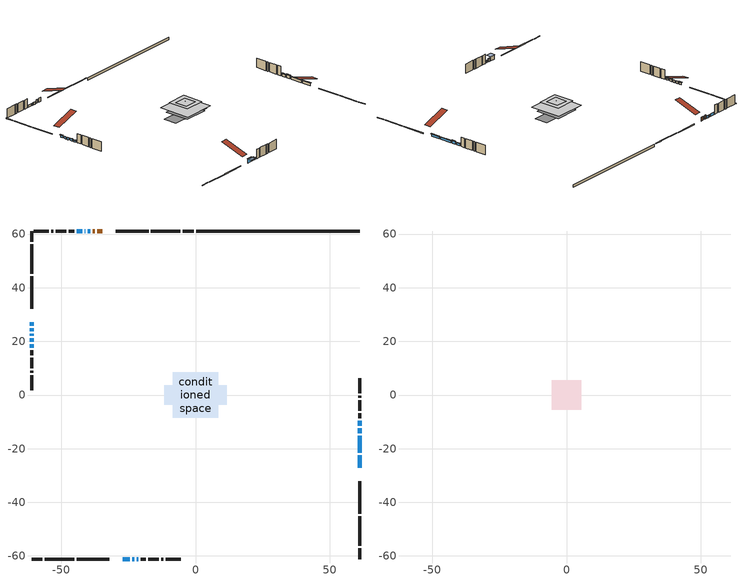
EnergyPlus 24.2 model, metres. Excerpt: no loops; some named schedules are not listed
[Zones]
conditioned space
 floor outside (Floor1 construction): -0.57,-0.57 -0.57,0.57 0.57,0.57 0.57,-0.57 z0.3
 floor outside (Floor2 construction): -0.57,-0.57 -0.57,0.57 0.57,0.57 0.57,-0.57 z0.3
 floor adiabatic (Floor5 construction): -6.48,-6.48 -6.48,6.48 6.48,6.48 6.48,-6.48 z0.3
 floor adiabatic (AdiabaticFloorConstruction): -8.51,-8.51 -8.51,8.51 8.51,8.51 8.51,-8.51 z2.74
 floor foundation (Slab1 construction): -11.62,-3.61 -11.62,3.61 11.62,3.61 11.62,-3.61 z-0.89
 wall outside (RimJoist1 construction): -0.73,61.14 -4.79,61.14 / -61.14,-61.14 -57.07,-61.14 / -61.14,61.14 -61.14,57.07 / 61.14,-61.14 61.14,-57.07 z0.3:0.6
 wall outside (RimJoist2 construction): -5.72,61.14 -16.59,61.14 / -56.14,-61.14 -45.27,-61.14 / -61.14,56.14 -61.14,45.27 / 61.14,-56.14 61.14,-45.27 z0.3:0.6
 wall outside (RimJoist3 construction): -17.52,61.14 -29.65,61.14 / -44.35,-61.14 -32.21,-61.14 / -61.14,44.35 -61.14,32.21 / 61.14,-44.35 61.14,-32.21 z0.3:0.6
 wall outside (AdiabaticWallConstruction 1): -34.83,61.14 -36.66,61.14 / -37.58,61.14 -38.34,61.14 z0.3:2.33
 wall outside (AdiabaticWallConstruction): 61.14,-27.04 61.14,-22.46 / -39.27,61.14 -40.11,61.14 / -61.14,24.89 -61.14,23.82 / -61.14,22.89 -61.14,22.09 / 61.14,-21.53 61.14,-15.13 / -41.04,61.14 -41.27,61.14 / 61.14,-11.45 61.14,-9.62 / -42.2,61.14 -44.33,61.14 z0.3:1.52; -27.04,-61.14 -24.6,-61.14 z0.3:2.33; -61.14,27.04 -61.14,25.81 / -61.14,21.16 -61.14,19.79 z0.3:1.37; -23.67,-61.14 -22.9,-61.14 z0.3:1.83; -21.98,-61.14 -21.37,-61.14 / -61.14,18.86 -61.14,17.64 z0.3:1.22; 61.14,-14.2 61.14,-12.37 z0.3:1.82
 wall outside (Wall1 construction): -45.26,61.14 -47.2,61.14 / -20.44,-61.14 -18.5,-61.14 / -61.14,16.71 -61.14,14.77 / 61.14,-8.69 61.14,-6.75 z0.3:5.18
 wall outside (Wall2 construction): -48.13,61.14 -52.03,61.14 / -17.57,-61.14 -13.67,-61.14 / -61.14,13.84 -61.14,9.94 / 61.14,-5.82 61.14,-1.92 z0.3:5.18
 wall outside (Wall3 construction): -52.96,61.14 -53.71,61.14 / -12.74,-61.14 -11.98,-61.14 / -61.14,9.01 -61.14,8.26 / 61.14,-0.99 61.14,-0.23 z0.3:5.18
 wall outside (Wall4 construction): -54.64,61.14 -60.21,61.14 / -11.05,-61.14 -5.49,-61.14 / -61.14,7.33 -61.14,1.76 / 61.14,0.7 61.14,6.26 z0.3:5.18
 wall foundation (FoundationWall1 construction): 61.14,61.14 0.2,61.14 z-0.89:0.3
 window (WindowConstruction): 61.14,-27.03 61.14,-22.46 z0.3:1.52
 window (WindowConstruction 4): -39.27,61.14 -40.11,61.14 z0.3:1.52
 window (WindowConstruction 5): -27.03,-61.14 -24.6,-61.14 z0.3:2.33
 window (WindowConstruction 6): -61.14,27.03 -61.14,25.82 z0.3:1.37
 window (WindowConstruction 7): -61.14,24.89 -61.14,23.82 z0.3:1.52
 window (WindowConstruction 8): -61.14,22.89 -61.14,22.09 z0.3:1.52
 window (WindowConstruction 9): 61.14,-21.53 61.14,-15.13 z0.3:1.52
 window (WindowConstruction 10): -41.04,61.14 -41.27,61.14 z0.3:1.52
 window (WindowConstruction 11): -23.67,-61.14 -22.91,-61.14 z0.3:1.82
 window (WindowConstruction 12): -21.98,-61.14 -21.37,-61.14 z0.3:1.21
 window (WindowConstruction 13): -61.14,21.16 -61.14,19.79 z0.3:1.37
 window (WindowConstruction 14): -61.14,18.86 -61.14,17.64 z0.3:1.21
 window (WindowConstruction 1): 61.14,-14.2 61.14,-12.38 z0.3:1.82
 window (WindowConstruction 2): 61.14,-11.45 61.14,-9.62 z0.3:1.52
 window (WindowConstruction 3): -42.2,61.14 -44.33,61.14 z0.3:1.52
 door (Door): -34.83,61.14 -36.66,61.14 z0.3:2.33
 door (Door 1): -37.59,61.14 -38.34,61.14 z0.3:2.33
 ceiling adiabatic (AdiabaticFloorConstruction): 8.51,-8.51 8.51,8.51 -8.51,8.51 -8.51,-8.51 z2.74
 roof outside (Roof1 construction): -0.71,0.71 -0.71,-0.71 0.71,-0.71 0.71,0.71 z5.18
attic - vented
 floor to conditioned space (Floor3 construction Reversed): -3.3,-3.3 -3.3,3.3 3.3,3.3 3.3,-3.3 z5.18
 floor to conditioned space (Floor4 construction Reversed): -5.56,-5.56 -5.56,5.56 5.56,5.56 5.56,-5.56 z5.18
 roof outside (Roof2 construction): -33.9,61.14,5.18 -33.9,48.55,9.37 -30.58,48.55,9.37 -30.58,61.14,5.18; -27.96,-61.14,5.18 -27.96,-48.55,9.37 -31.28,-48.55,9.37 -31.28,-61.14,5.18; -61.14,27.96,5.18 -48.55,27.96,9.37 -48.55,31.28,9.37 -61.14,31.28,5.18; 61.14,-27.96,5.18 48.55,-27.96,9.37 48.55,-31.28,9.37 61.14,-31.28,5.18
shading: 61.14,-22.21 61.14,-27.28 61.6,-27.28 61.6,-22.21 z1.77; -24.35,-61.14 -27.28,-61.14 -27.28,-63.58 -24.35,-63.58 z2.58; -61.14,25.49 -61.14,27.36 -61.6,27.36 -61.6,25.49 z1.7; 61.14,-14.95 61.14,-21.71 61.6,-21.71 61.6,-14.95 z1.7; -22.73,-61.14 -23.85,-61.14 -23.85,-61.6 -22.73,-61.6 z2; -21.19,-61.14 -22.16,-61.14 -22.16,-61.6 -21.19,-61.6 z1.39; -61.14,19.61 -61.14,21.34 -61.6,21.34 -61.6,19.61 z1.55; -61.14,17.46 -61.14,19.04 -61.6,19.04 -61.6,17.46 z1.39; 61.14,-12.13 61.14,-14.45 61.6,-14.45 61.6,-12.13 z2.07; 61.14,-9.37 61.14,-11.7 61.6,-11.7 61.6,-9.37 z1.77
[Building]
Building 1: Terrain=Suburbs
[Site:Location]
Vancouver Intl AP_BC: Latitude {deg}=49.19; Longitude {deg}=-123.18; Time Zone {hr}=-8; Elevation {m}=4; Keep Site Location Information=Yes
[Site:GroundTemperature:Shallow]
8.06451, 6.96315, 6.87495, 7.3976, 9.49575, 11.5841, 13.3946, 14.5416, 14.639, 13.7062, 11.9418, 9.91751
[Site:WaterMainsTemperature]
Calculation Method=Schedule; Temperature Schedule=mains temperature schedule
[Material] Roughness=Rough; Thermal Absorptance=0.9
Name | Thickness {m} | Conductivity {W/m-K} | Density {kg/m3} | Specific Heat {J/kg-K} | Solar Absorptance | Visible Absorptance
asphalt or fiberglass shingles | 0.00635 | 0.162714 | 1121.4 | 1465.45 | 0.4 | 0.4
ceiling loosefill ins | 0.169333 | 0.0480833 | 16.02 | 1046.75 | 0.7 | 0.7
ceiling stud and cavity | 0.1397 | 0.125533 | 65.682 | 1177.47 | 0.7 | 0.7
ceiling stud and cavity 1 | 0.1397 | 0.125335 | 65.682 | 1177.47 | 0.7 | 0.7
concrete 4.0 in. | 0.1016 | 1.803125 | 2242.8 | 837.4 | 0.7 | 0.7
concrete 8.0 in. | 0.2032 | 1.803125 | 2242.8 | 837.4 | 0.7 | 0.7
door material | 0.04445 | 0.0451087 | 512.64 | 1214.23 | 0.7 | 0.7
exterior vertical ins | 0.00139922 | 0.029427 | 32.04 | 1214.23 | 0.7 | 0.7
floor covering | 0.0127 | 0.0433444 | 54.468 | 1339.84 | 0.6 | 0.6
floor covering 1 | 0.0127 | 9.015625 | 54.468 | 1339.84 | 0.6 | 0.6
floor rigid ins | 0.051816 | 0.029427 | 32.04 | 1214.23 | 0.7 | 0.7
floor rigid ins 1; wall rigid ins | 0.512978 | 0.029427 | 32.04 | 1214.23 | 0.7 | 0.7
floor stud and cavity | 0.1397 | 0.0779196 | 92.3553 | 1139.71 | 0.7 | 0.7
floor stud and cavity 1 | 0.1397 | 0.112504 | 92.3553 | 1139.71 | 0.7 | 0.7
floor stud and cavity 2 | 0.0889 | 0.211954 | 50.32683 | 1063.81 | 0.7 | 0.7
floor stud and cavity 3 | 0.1397 | 1.75129 | 37.0049 | 1207.88 | 0.7 | 0.7
furniture material conditioned space 1 | 0.1524 | 0.115458 | 640.8 | 1214.23 | 0.6 | 0.6
gypsum board | 0.00254 | 0.160291 | 801 | 837.4 | 0.6 | 0.6
gypsum board 1 | 0.0127 | 0.160291 | 801 | 837.4 | 0.6 | 0.6
gypsum board 2 | 0.0127 | 0.160291 | 801 | 837.4 | 0.7 | 0.7
osb sheathing 0.5 in. | 0.0127 | 0.115458 | 512.64 | 1214.23 | 0.7 | 0.7
osb sheathing 0.75 in. | 0.01905 | 0.115458 | 512.64 | 1214.23 | 0.7 | 0.7
osb sheathing 2.0 in. | 0.0508 | 0.115458 | 512.64 | 1214.23 | 0.7 | 0.7
rim joist stud and cavity | 0.0508 | 0.859146 | 125.044 | 1163.47 | 0.6 | 0.6
rim joist stud and cavity 1 | 0.0508 | 0.271007 | 50.32683 | 1063.81 | 0.6 | 0.6
rim joist stud and cavity 2 | 0.0508 | 0.0310022 | 125.044 | 1163.47 | 0.6 | 0.6
roof stud and cavity | 0.0889 | 0.79336 | 50.32683 | 1063.81 | 0.7 | 0.7
wall stud and cavity | 0.1397 | 0.0877637 | 139.0536 | 1170.24 | 0.7 | 0.7
wall stud and cavity 1 | 0.1397 | 0.106495 | 139.0536 | 1170.24 | 0.7 | 0.7
wall stud and cavity 2 | 0.1397 | 0.108534 | 139.0536 | 1170.24 | 0.7 | 0.7
wall stud and cavity 3 | 0.1397 | 0.108683 | 139.0536 | 1170.24 | 0.7 | 0.7
wall stud and cavity 4 | 0.0889 | 0.380278 | 52.3479 | 1209.89 | 0.7 | 0.7
wall stud and cavity 5 | 0.0889 | 0.391764 | 83.0341 | 1211.67 | 0.7 | 0.7
wood siding | 0.0254 | 0.102417 | 544.68 | 1172.36 | 0.4 | 0.4
wood siding 1; wood siding 2; wood siding 3 | 0.0254 | 0.102417 | 544.68 | 1172.36 | 0.7 | 0.7
[WindowMaterial:SimpleGlazingSystem]
Name | U-Factor {W/m2-K} | Solar Heat Gain Coefficient
WindowMaterial | 3.30346 | 0.65
WindowMaterial 1 | 3.30232 | 0.66
WindowMaterial 10 | 3.30119 | 0.66
WindowMaterial 2 | 3.298918 | 0.68
WindowMaterial 3 | 3.298918 | 0.69
WindowMaterial 4 | 3.308 | 0.63
WindowMaterial 5 | 3.29381 | 0.71
WindowMaterial 6 | 3.30687 | 0.61
WindowMaterial 7 | 3.30346 | 0.64
WindowMaterial 8 | 3.31198 | 0.52
WindowMaterial 9 | 3.304596 | 0.65
[Construction]
AdiabaticFloorConstruction: floor stud and cavity 3, floor rigid ins 1, osb sheathing 0.75 in., floor covering
AdiabaticWallConstruction: wood siding 2, wall rigid ins, wall stud and cavity 4, gypsum board 1
AdiabaticWallConstruction 1: wood siding 3, wall rigid ins, wall stud and cavity 4, gypsum board 1
Door; Door 1: door material
Floor1 construction: floor stud and cavity, osb sheathing 0.75 in., floor covering
Floor2 construction: floor stud and cavity 1, floor rigid ins, osb sheathing 0.75 in., floor covering
Floor3 construction Reversed: gypsum board 1, ceiling stud and cavity, ceiling loosefill ins
Floor4 construction Reversed: gypsum board 1, ceiling stud and cavity 1, ceiling loosefill ins
Floor5 construction: floor stud and cavity 2, floor covering 1
FoundationWall1 construction: concrete 8.0 in., gypsum board 2
furniture construction conditioned space 1: furniture material conditioned space 1
PartitionWallConstruction: gypsum board 1, wall stud and cavity 5, gypsum board 1
RimJoist1 construction: wood siding 1, osb sheathing 2.0 in., rim joist stud and cavity
RimJoist2 construction: wood siding 1, rim joist stud and cavity 1
RimJoist3 construction: wood siding 1, osb sheathing 2.0 in., rim joist stud and cavity 2
Roof1 construction: asphalt or fiberglass shingles, roof stud and cavity, gypsum board
Roof2 construction: asphalt or fiberglass shingles
Slab1 construction: concrete 4.0 in.
Wall1 construction: wood siding, osb sheathing 0.5 in., wall stud and cavity, gypsum board 1
Wall2 construction: wood siding, osb sheathing 0.5 in., wall stud and cavity 1, gypsum board 1
Wall3 construction: wood siding, osb sheathing 0.5 in., wall stud and cavity 2, gypsum board 1
Wall4 construction: wood siding, osb sheathing 0.5 in., wall stud and cavity 3, gypsum board 1
WindowConstruction; WindowConstruction 9: WindowMaterial
WindowConstruction 1; WindowConstruction 7: WindowMaterial 1
WindowConstruction 10: WindowMaterial 8
WindowConstruction 11: WindowMaterial 9
WindowConstruction 12; WindowConstruction 14; WindowConstruction 6: WindowMaterial 6
WindowConstruction 13: WindowMaterial 10
WindowConstruction 2: WindowMaterial 2
WindowConstruction 3: WindowMaterial 3
WindowConstruction 4: WindowMaterial 4
WindowConstruction 5: WindowMaterial 5
WindowConstruction 8: WindowMaterial 7
[Zone] Multiplier=1; Part of Total Floor Area=Yes
Name | Volume {m3}
attic - vented | 113.876
conditioned space | 994.8
[Space]
Name | Zone | Volume {m3}
attic - vented 1 | attic - vented | 113.876
conditioned space 1 | conditioned space | 994.8
[ZoneInfiltration:EffectiveLeakageArea]
infil attic - vented 1: Zone or Space=attic - vented 1; Schedule=Always On Discrete; Effective Air Leakage Area {cm2}=6915.72; Stack Coefficient=0.00029187; Wind Coefficient=1.15429e-05
[ZoneMixing]
whole house fan mix: Zone or Space=attic - vented; Schedule=Always On Continuous; Design Flow Rate Calculation Method=Flow/Zone; Design Flow Rate {m3/s}=0; Source Zone or Space=conditioned space
[SurfaceProperty:ExposedFoundationPerimeter]
Slab1: Exposed Perimeter Calculation Method=TotalExposedPerimeter; Total Exposed Perimeter {m}=60.936
[InternalMass] Zone or ZoneList=conditioned space; Space or SpaceList=conditioned space 1
Name | Construction | Surface Area {m2}
furniture mass conditioned space 1 | furniture construction conditioned space 1 | 251.216
partition wall mass | PartitionWallConstruction | 460.069
[Lights]
interior lighting: Zone or ZoneList or Space or SpaceList=conditioned space 1; Schedule=interior lighting schedule; Design Level Calculation Method=LightingLevel; Lighting Level {W}=343.2; Return Air Fraction=0; Fraction Radiant=0.6; Fraction Visible=0.2; Fraction Replaceable=1
[People]
occupants: Zone or ZoneList or Space or SpaceList=conditioned space 1; Number of People Schedule=occupants schedule; Number of People Calculation Method=People; Number of People=3; Fraction Radiant=0.314171; Sensible Heat Fraction=0.56303; Activity Level Schedule=occupants activity schedule; Carbon Dioxide Generation Rate {m3/s-W}=0; Enable ASHRAE 55 Comfort Warnings=No; Mean Radiant Temperature Calculation Type=EnclosureAveraged
[ElectricEquipment] Zone or ZoneList or Space or SpaceList=conditioned space 1; Design Level Calculation Method=EquipmentLevel
Name | Schedule | Design Level {W} | Fraction Latent | Fraction Radiant | Fraction Lost
clothes dryer | clothes dryer schedule | 140.772 | 0.015 | 0.081 | 0.85
clothes washer | clothes washer schedule | 32.1985 | 0.03 | 0.162 | 0.7
cooking range | cooking range schedule | 215.147 | 0.08 | 0.432 | 0.2
dishwasher | dishwasher schedule | 66.8632 | 0.3 | 0.18 | 0.4
fridge | fridge schedule | 72.9452 | 0 | 0.6 | 0
mech vent house fan | mech vent house fan schedule | 0 | 0 | 0 | 1
mech vent house fan cfis | mech vent house fan cfis schedule | 0 | 0 | 0 | 0
misc plug loads | misc plug loads schedule | 494.7 | 0.045 | 0.513 | 0.1
whole house fan | Always On Discrete | 0 | 0 | 0 | 1
[OtherEquipment] Zone or ZoneList or Space or SpaceList=conditioned space 1; Design Level Calculation Method=EquipmentLevel
Name | Fuel Type | Schedule | Design Level {W} | Fraction Latent | Fraction Radiant | Fraction Lost
clothes dryer 1 | Electricity | clothes dryer schedule | 0 | 0.015 | 0.081 | 0.85
cooking range 1 | Electricity | cooking range schedule | 0 | 0.08 | 0.432 | 0.2
general water use latent | None | general water use schedule | 62.594 | 1 | 0 | 0
general water use sensible | None | general water use schedule | -61.6891 | 0 | 0.6 | 0
mech vent house fan latent load | None | Always On Discrete | 0 | 1 | 0 | 0
mech vent house fan sensible load | None | Always On Discrete | 0 | 0 | 0 | 0
water heater energy adjustment1 | NaturalGas | Always On Discrete | 0.01 | 0 | 0 | 1
[ZoneInfiltration:DesignFlowRate] Zone or ZoneList or Space or SpaceList=conditioned space 1; Schedule=Always On Discrete; Design Flow Rate Calculation Method=Flow/Zone; Design Flow Rate {m3/s}=0
infil flow; natural vent flow; whole house fan flow
[Foundation:Kiva]
Foundation Kiva 1: Initial Indoor Air Temperature {C}=18; Wall Height Above Grade {m}=0.300015; Wall Depth Below Slab {m}=0.2032; Custom Block Material Name 1=exterior vertical ins; Custom Block Depth 1 {m}=1.19; Custom Block X Position 1 {m}=0.2159; Custom Block Z Position 1 {m}=0
[Foundation:Kiva:Settings]
Soil Conductivity {W/m-K}=0.849921; Soil Density {kg/m3}=1842.3; Soil Specific Heat {J/kg-K}=418.7; Ground Solar Absorptivity=0.9; Ground Thermal Absorptivity=0.9; Ground Surface Roughness {m}=0.03; Far-Field Width {m}=40; Deep-Ground Boundary Condition=ZeroFlux; Deep-Ground Depth {m}=40; Minimum Cell Dimension {m}=0.2; Maximum Cell Growth Coefficient=3; Simulation Timestep=Timestep
[Exterior:Lights]
exterior lighting: Schedule=exterior lighting schedule; Design Level {W}=75.6
[Schedule:Constant]
Name | Hourly Value
Always On Continuous; mech vent house fan schedule; mech vent house fan cfis schedule; Always On Discrete | 1
occupants activity schedule | 117.228
fridge schedule | 0
[Schedule:Week:Daily]
interior lighting schedule Week Rule - Jan1-Jan27: interior lighting schedule day, interior lighting schedule day, interior lighting schedule day, interior lighting schedule day, interior lighting schedule day, interior lighting schedule day, interior lighting schedule day, interior lighting schedule default day, interior lighting schedule default day, interior lighting schedule default day, interior lighting schedule default day, interior lighting schedule default day
interior lighting schedule Week Rule - Jan28-Feb3: interior lighting schedule day, interior lighting schedule day, interior lighting schedule day, interior lighting schedule day, interior lighting schedule day 1, interior lighting schedule day 1, interior lighting schedule day 1, interior lighting schedule default day, interior lighting schedule default day, interior lighting schedule default day, interior lighting schedule default day, interior lighting schedule default day
interior lighting schedule Week Rule - Feb4-Feb24: interior lighting schedule day 1, interior lighting schedule day 1, interior lighting schedule day 1, interior lighting schedule day 1, interior lighting schedule day 1, interior lighting schedule day 1, interior lighting schedule day 1, interior lighting schedule default day, interior lighting schedule default day, interior lighting schedule default day, interior lighting schedule default day, interior lighting schedule default day
interior lighting schedule Week Rule - Feb25-Mar3: interior lighting schedule day 1, interior lighting schedule day 1, interior lighting schedule day 1, interior lighting schedule day 1, interior lighting schedule day 2, interior lighting schedule day 2, interior lighting schedule day 2, interior lighting schedule default day, interior lighting schedule default day, interior lighting schedule default day, interior lighting schedule default day, interior lighting schedule default day
interior lighting schedule Week Rule - Mar4-Mar31: interior lighting schedule day 2, interior lighting schedule day 2, interior lighting schedule day 2, interior lighting schedule day 2, interior lighting schedule day 2, interior lighting schedule day 2, interior lighting schedule day 2, interior lighting schedule default day, interior lighting schedule default day, interior lighting schedule default day, interior lighting schedule default day, interior lighting schedule default day
interior lighting schedule Week Rule - Apr1-Apr28: interior lighting schedule day 3, interior lighting schedule day 3, interior lighting schedule day 3, interior lighting schedule day 3, interior lighting schedule day 3, interior lighting schedule day 3, interior lighting schedule day 3, interior lighting schedule default day, interior lighting schedule default day, interior lighting schedule default day, interior lighting schedule default day, interior lighting schedule default day
interior lighting schedule Week Rule - Apr29-May5: interior lighting schedule day 3, interior lighting schedule day 3, interior lighting schedule day 4, interior lighting schedule day 4, interior lighting schedule day 4, interior lighting schedule day 4, interior lighting schedule day 4, interior lighting schedule default day, interior lighting schedule default day, interior lighting schedule default day, interior lighting schedule default day, interior lighting schedule default day
interior lighting schedule Week Rule - May6-May26: interior lighting schedule day 4, interior lighting schedule day 4, interior lighting schedule day 4, interior lighting schedule day 4, interior lighting schedule day 4, interior lighting schedule day 4, interior lighting schedule day 4, interior lighting schedule default day, interior lighting schedule default day, interior lighting schedule default day, interior lighting schedule default day, interior lighting schedule default day
interior lighting schedule Week Rule - May27-Jun2: interior lighting schedule day 4, interior lighting schedule day 4, interior lighting schedule day 4, interior lighting schedule day 4, interior lighting schedule day 4, interior lighting schedule day 5, interior lighting schedule day 5, interior lighting schedule default day, interior lighting schedule default day, interior lighting schedule default day, interior lighting schedule default day, interior lighting schedule default day
interior lighting schedule Week Rule - Jun3-Jun30: interior lighting schedule day 5, interior lighting schedule day 5, interior lighting schedule day 5, interior lighting schedule day 5, interior lighting schedule day 5, interior lighting schedule day 5, interior lighting schedule day 5, interior lighting schedule default day, interior lighting schedule default day, interior lighting schedule default day, interior lighting schedule default day, interior lighting schedule default day
interior lighting schedule Week Rule - Jul1-Jul28: interior lighting schedule day 6, interior lighting schedule day 6, interior lighting schedule day 6, interior lighting schedule day 6, interior lighting schedule day 6, interior lighting schedule day 6, interior lighting schedule day 6, interior lighting schedule default day, interior lighting schedule default day, interior lighting schedule default day, interior lighting schedule default day, interior lighting schedule default day
interior lighting schedule Week Rule - Jul29-Aug4: interior lighting schedule day 6, interior lighting schedule day 6, interior lighting schedule day 6, interior lighting schedule day 7, interior lighting schedule day 7, interior lighting schedule day 7, interior lighting schedule day 7, interior lighting schedule default day, interior lighting schedule default day, interior lighting schedule default day, interior lighting schedule default day, interior lighting schedule default day
interior lighting schedule Week Rule - Aug5-Aug25: interior lighting schedule day 7, interior lighting schedule day 7, interior lighting schedule day 7, interior lighting schedule day 7, interior lighting schedule day 7, interior lighting schedule day 7, interior lighting schedule day 7, interior lighting schedule default day, interior lighting schedule default day, interior lighting schedule default day, interior lighting schedule default day, interior lighting schedule default day
interior lighting schedule Week Rule - Aug26-Sep1: interior lighting schedule day 7, interior lighting schedule day 7, interior lighting schedule day 7, interior lighting schedule day 7, interior lighting schedule day 7, interior lighting schedule day 7, interior lighting schedule day 8, interior lighting schedule default day, interior lighting schedule default day, interior lighting schedule default day, interior lighting schedule default day, interior lighting schedule default day
interior lighting schedule Week Rule - Sep2-Sep29: interior lighting schedule day 8, interior lighting schedule day 8, interior lighting schedule day 8, interior lighting schedule day 8, interior lighting schedule day 8, interior lighting schedule day 8, interior lighting schedule day 8, interior lighting schedule default day, interior lighting schedule default day, interior lighting schedule default day, interior lighting schedule default day, interior lighting schedule default day
interior lighting schedule Week Rule - Sep30-Oct6: interior lighting schedule day 8, interior lighting schedule day 9, interior lighting schedule day 9, interior lighting schedule day 9, interior lighting schedule day 9, interior lighting schedule day 9, interior lighting schedule day 9, interior lighting schedule default day, interior lighting schedule default day, interior lighting schedule default day, interior lighting schedule default day, interior lighting schedule default day
interior lighting schedule Week Rule - Oct7-Oct27: interior lighting schedule day 9, interior lighting schedule day 9, interior lighting schedule day 9, interior lighting schedule day 9, interior lighting schedule day 9, interior lighting schedule day 9, interior lighting schedule day 9, interior lighting schedule default day, interior lighting schedule default day, interior lighting schedule default day, interior lighting schedule default day, interior lighting schedule default day
interior lighting schedule Week Rule - Oct28-Nov3: interior lighting schedule day 9, interior lighting schedule day 9, interior lighting schedule day 9, interior lighting schedule day 9, interior lighting schedule day 10, interior lighting schedule day 10, interior lighting schedule day 10, interior lighting schedule default day, interior lighting schedule default day, interior lighting schedule default day, interior lighting schedule default day, interior lighting schedule default day
interior lighting schedule Week Rule - Nov4-Nov24: interior lighting schedule day 10, interior lighting schedule day 10, interior lighting schedule day 10, interior lighting schedule day 10, interior lighting schedule day 10, interior lighting schedule day 10, interior lighting schedule day 10, interior lighting schedule default day, interior lighting schedule default day, interior lighting schedule default day, interior lighting schedule default day, interior lighting schedule default day
interior lighting schedule Week Rule - Nov25-Dec1: interior lighting schedule day 10, interior lighting schedule day 10, interior lighting schedule day 10, interior lighting schedule day 10, interior lighting schedule day 10, interior lighting schedule day 10, interior lighting schedule day 11, interior lighting schedule default day, interior lighting schedule default day, interior lighting schedule default day, interior lighting schedule default day, interior lighting schedule default day
interior lighting schedule Week Rule - Dec2-Dec31: interior lighting schedule day 11, interior lighting schedule day 11, interior lighting schedule day 11, interior lighting schedule day 11, interior lighting schedule day 11, interior lighting schedule day 11, interior lighting schedule day 11, interior lighting schedule default day, interior lighting schedule default day, interior lighting schedule default day, interior lighting schedule default day, interior lighting schedule default day
occupants schedule Week Rule - Jan1-Dec31: occupants schedule day, occupants schedule day, occupants schedule day, occupants schedule day, occupants schedule day, occupants schedule day, occupants schedule day, occupants schedule default day, occupants schedule default day, occupants schedule default day, occupants schedule default day, occupants schedule default day
clothes dryer schedule Week Rule - Jan1-Dec31: clothes dryer schedule day, clothes dryer schedule day, clothes dryer schedule day, clothes dryer schedule day, clothes dryer schedule day, clothes dryer schedule day, clothes dryer schedule day, clothes dryer schedule default day, clothes dryer schedule default day, clothes dryer schedule default day, clothes dryer schedule default day, clothes dryer schedule default day
clothes washer schedule Week Rule - Jan1-Dec31: clothes washer schedule day, clothes washer schedule day, clothes washer schedule day, clothes washer schedule day, clothes washer schedule day, clothes washer schedule day, clothes washer schedule day, clothes washer schedule default day, clothes washer schedule default day, clothes washer schedule default day, clothes washer schedule default day, clothes washer schedule default day
cooking range schedule Week Rule - Jan1-Dec31: cooking range schedule day, cooking range schedule day, cooking range schedule day, cooking range schedule day, cooking range schedule day, cooking range schedule day, cooking range schedule day, cooking range schedule default day, cooking range schedule default day, cooking range schedule default day, cooking range schedule default day, cooking range schedule default day
dishwasher schedule Week Rule - Jan1-Dec31: dishwasher schedule day, dishwasher schedule day, dishwasher schedule day, dishwasher schedule day, dishwasher schedule day, dishwasher schedule day, dishwasher schedule day, dishwasher schedule default day, dishwasher schedule default day, dishwasher schedule default day, dishwasher schedule default day, dishwasher schedule default day
misc plug loads schedule Week Rule - Jan1-Dec31: misc plug loads schedule day, misc plug loads schedule day, misc plug loads schedule day, misc plug loads schedule day, misc plug loads schedule day, misc plug loads schedule day, misc plug loads schedule day, misc plug loads schedule default day, misc plug loads schedule default day, misc plug loads schedule default day, misc plug loads schedule default day, misc plug loads schedule default day
general water use schedule Week Rule - Jan1-Dec31: general water use schedule day, general water use schedule day, general water use schedule day, general water use schedule day, general water use schedule day, general water use schedule day, general water use schedule day, general water use schedule default day, general water use schedule default day, general water use schedule default day, general water use schedule default day, general water use schedule default day
exterior lighting schedule Week Rule - Jan1-Jan27: exterior lighting schedule day, exterior lighting schedule day, exterior lighting schedule day, exterior lighting schedule day, exterior lighting schedule day, exterior lighting schedule day, exterior lighting schedule day, exterior lighting schedule default day, exterior lighting schedule default day, exterior lighting schedule default day, exterior lighting schedule default day, exterior lighting schedule default day
exterior lighting schedule Week Rule - Jan28-Feb3: exterior lighting schedule day, exterior lighting schedule day, exterior lighting schedule day, exterior lighting schedule day, exterior lighting schedule day 1, exterior lighting schedule day 1, exterior lighting schedule day 1, exterior lighting schedule default day, exterior lighting schedule default day, exterior lighting schedule default day, exterior lighting schedule default day, exterior lighting schedule default day
exterior lighting schedule Week Rule - Feb4-Feb24: exterior lighting schedule day 1, exterior lighting schedule day 1, exterior lighting schedule day 1, exterior lighting schedule day 1, exterior lighting schedule day 1, exterior lighting schedule day 1, exterior lighting schedule day 1, exterior lighting schedule default day, exterior lighting schedule default day, exterior lighting schedule default day, exterior lighting schedule default day, exterior lighting schedule default day
exterior lighting schedule Week Rule - Feb25-Mar3: exterior lighting schedule day 1, exterior lighting schedule day 1, exterior lighting schedule day 1, exterior lighting schedule day 1, exterior lighting schedule day 2, exterior lighting schedule day 2, exterior lighting schedule day 2, exterior lighting schedule default day, exterior lighting schedule default day, exterior lighting schedule default day, exterior lighting schedule default day, exterior lighting schedule default day
exterior lighting schedule Week Rule - Mar4-Mar31: exterior lighting schedule day 2, exterior lighting schedule day 2, exterior lighting schedule day 2, exterior lighting schedule day 2, exterior lighting schedule day 2, exterior lighting schedule day 2, exterior lighting schedule day 2, exterior lighting schedule default day, exterior lighting schedule default day, exterior lighting schedule default day, exterior lighting schedule default day, exterior lighting schedule default day
exterior lighting schedule Week Rule - Apr1-Apr28: exterior lighting schedule day 3, exterior lighting schedule day 3, exterior lighting schedule day 3, exterior lighting schedule day 3, exterior lighting schedule day 3, exterior lighting schedule day 3, exterior lighting schedule day 3, exterior lighting schedule default day, exterior lighting schedule default day, exterior lighting schedule default day, exterior lighting schedule default day, exterior lighting schedule default day
exterior lighting schedule Week Rule - Apr29-May5: exterior lighting schedule day 3, exterior lighting schedule day 3, exterior lighting schedule day 4, exterior lighting schedule day 4, exterior lighting schedule day 4, exterior lighting schedule day 4, exterior lighting schedule day 4, exterior lighting schedule default day, exterior lighting schedule default day, exterior lighting schedule default day, exterior lighting schedule default day, exterior lighting schedule default day
exterior lighting schedule Week Rule - May6-May26: exterior lighting schedule day 4, exterior lighting schedule day 4, exterior lighting schedule day 4, exterior lighting schedule day 4, exterior lighting schedule day 4, exterior lighting schedule day 4, exterior lighting schedule day 4, exterior lighting schedule default day, exterior lighting schedule default day, exterior lighting schedule default day, exterior lighting schedule default day, exterior lighting schedule default day
exterior lighting schedule Week Rule - May27-Jun2: exterior lighting schedule day 4, exterior lighting schedule day 4, exterior lighting schedule day 4, exterior lighting schedule day 4, exterior lighting schedule day 4, exterior lighting schedule day 5, exterior lighting schedule day 5, exterior lighting schedule default day, exterior lighting schedule default day, exterior lighting schedule default day, exterior lighting schedule default day, exterior lighting schedule default day
exterior lighting schedule Week Rule - Jun3-Jun30: exterior lighting schedule day 5, exterior lighting schedule day 5, exterior lighting schedule day 5, exterior lighting schedule day 5, exterior lighting schedule day 5, exterior lighting schedule day 5, exterior lighting schedule day 5, exterior lighting schedule default day, exterior lighting schedule default day, exterior lighting schedule default day, exterior lighting schedule default day, exterior lighting schedule default day
exterior lighting schedule Week Rule - Jul1-Jul28: exterior lighting schedule day 6, exterior lighting schedule day 6, exterior lighting schedule day 6, exterior lighting schedule day 6, exterior lighting schedule day 6, exterior lighting schedule day 6, exterior lighting schedule day 6, exterior lighting schedule default day, exterior lighting schedule default day, exterior lighting schedule default day, exterior lighting schedule default day, exterior lighting schedule default day
exterior lighting schedule Week Rule - Jul29-Aug4: exterior lighting schedule day 6, exterior lighting schedule day 6, exterior lighting schedule day 6, exterior lighting schedule day 7, exterior lighting schedule day 7, exterior lighting schedule day 7, exterior lighting schedule day 7, exterior lighting schedule default day, exterior lighting schedule default day, exterior lighting schedule default day, exterior lighting schedule default day, exterior lighting schedule default day
exterior lighting schedule Week Rule - Aug5-Aug25: exterior lighting schedule day 7, exterior lighting schedule day 7, exterior lighting schedule day 7, exterior lighting schedule day 7, exterior lighting schedule day 7, exterior lighting schedule day 7, exterior lighting schedule day 7, exterior lighting schedule default day, exterior lighting schedule default day, exterior lighting schedule default day, exterior lighting schedule default day, exterior lighting schedule default day
[Schedule:Year]
interior lighting schedule: interior lighting schedule Week Rule - Jan1-Jan27, 1, 1, 1, 27, interior lighting schedule Week Rule - Jan28-Feb3, 1, 28, 2, 3, interior lighting schedule Week Rule - Feb4-Feb24, 2, 4, 2, 24, interior lighting schedule Week Rule - Feb25-Mar3, 2, 25, 3, 3, interior lighting schedule Week Rule - Mar4-Mar31, 3, 4, 3, 31, interior lighting schedule Week Rule - Apr1-Apr28, 4, 1, 4, 28, interior lighting schedule Week Rule - Apr29-May5, 4, 29, 5, 5, interior lighting schedule Week Rule - May6-May26, 5, 6, 5, 26, interior lighting schedule Week Rule - May27-Jun2, 5, 27, 6, 2, interior lighting schedule Week Rule - Jun3-Jun30, 6, 3, 6, 30, interior lighting schedule Week Rule - Jul1-Jul28, 7, 1, 7, 28, interior lighting schedule Week Rule - Jul29-Aug4, 7, 29, 8, 4, interior lighting schedule Week Rule - Aug5-Aug25, 8, 5, 8, 25, interior lighting schedule Week Rule - Aug26-Sep1, 8, 26, 9, 1, interior lighting schedule Week Rule - Sep2-Sep29, 9, 2, 9, 29, interior lighting schedule Week Rule - Sep30-Oct6, 9, 30, 10, 6, interior lighting schedule Week Rule - Oct7-Oct27, 10, 7, 10, 27, interior lighting schedule Week Rule - Oct28-Nov3, 10, 28, 11, 3, interior lighting schedule Week Rule - Nov4-Nov24, 11, 4, 11, 24, interior lighting schedule Week Rule - Nov25-Dec1, 11, 25, 12, 1, interior lighting schedule Week Rule - Dec2-Dec31, 12, 2, 12, 31
occupants schedule: occupants schedule Week Rule - Jan1-Dec31, 1, 1, 12, 31
clothes dryer schedule: clothes dryer schedule Week Rule - Jan1-Dec31, 1, 1, 12, 31
clothes washer schedule: clothes washer schedule Week Rule - Jan1-Dec31, 1, 1, 12, 31
cooking range schedule: cooking range schedule Week Rule - Jan1-Dec31, 1, 1, 12, 31
dishwasher schedule: dishwasher schedule Week Rule - Jan1-Dec31, 1, 1, 12, 31
misc plug loads schedule: misc plug loads schedule Week Rule - Jan1-Dec31, 1, 1, 12, 31
general water use schedule: general water use schedule Week Rule - Jan1-Dec31, 1, 1, 12, 31
exterior lighting schedule: exterior lighting schedule Week Rule - Jan1-Jan27, 1, 1, 1, 27, exterior lighting schedule Week Rule - Jan28-Feb3, 1, 28, 2, 3, exterior lighting schedule Week Rule - Feb4-Feb24, 2, 4, 2, 24, exterior lighting schedule Week Rule - Feb25-Mar3, 2, 25, 3, 3, exterior lighting schedule Week Rule - Mar4-Mar31, 3, 4, 3, 31, exterior lighting schedule Week Rule - Apr1-Apr28, 4, 1, 4, 28, exterior lighting schedule Week Rule - Apr29-May5, 4, 29, 5, 5, exterior lighting schedule Week Rule - May6-May26, 5, 6, 5, 26, exterior lighting schedule Week Rule - May27-Jun2, 5, 27, 6, 2, exterior lighting schedule Week Rule - Jun3-Jun30, 6, 3, 6, 30, exterior lighting schedule Week Rule - Jul1-Jul28, 7, 1, 7, 28, exterior lighting schedule Week Rule - Jul29-Aug4, 7, 29, 8, 4, exterior lighting schedule Week Rule - Aug5-Aug25, 8, 5, 8, 25, exterior lighting schedule Week Rule - Aug26-Sep1, 8, 26, 9, 1, exterior lighting schedule Week Rule - Sep2-Sep29, 9, 2, 9, 29, exterior lighting schedule Week Rule - Sep30-Oct6, 9, 30, 10, 6, exterior lighting schedule Week Rule - Oct7-Oct27, 10, 7, 10, 27, exterior lighting schedule Week Rule - Oct28-Nov3, 10, 28, 11, 3, exterior lighting schedule Week Rule - Nov4-Nov24, 11, 4, 11, 24, exterior lighting schedule Week Rule - Nov25-Dec1, 11, 25, 12, 1, exterior lighting schedule Week Rule - Dec2-Dec31, 12, 2, 12, 31
[Schedule:Compact]
mains temperature schedule: Through: 01/01, For: AllDays, Until: 24:00, 11.375, Through: 01/02, For: AllDays, Until: 24:00, 11.3367, Through: 01/03, For: AllDays, Until: 24:00, 11.2994, Through: 01/04, For: AllDays, Until: 24:00, 11.2628, Through: 01/05, For: AllDays, Until: 24:00, 11.2267, Through: 01/06, For: AllDays, Until: 24:00, 11.1917, Through: 01/07, For: AllDays, Until: 24:00, 11.1578, Through: 01/08, For: AllDays, Until: 24:00, 11.1244, Through: 01/09, For: AllDays, Until: 24:00, 11.0917, Through: 01/10, For: AllDays, Until: 24:00, 11.06, Through: 01/11, For: AllDays, Until: 24:00, 11.0289, Through: 01/12, For: AllDays, Until: 24:00, 10.9989, Through: 01/13, For: AllDays, Until: 24:00, 10.97, Through: 01/14, For: AllDays, Until: 24:00, 10.9417, Through: 01/15, For: AllDays, Until: 24:00, 10.9139, Through: 01/16, For: AllDays, Until: 24:00, 10.8878, Through: 01/17, For: AllDays, Until: 24:00, 10.8622, Through: 01/18, For: AllDays, Until: 24:00, 10.8372, Through: 01/19, For: AllDays, Until: 24:00, 10.8133, Through: 01/20, For: AllDays, Until: 24:00, 10.7906, Through: 01/21, For: AllDays, Until: 24:00, 10.7683, Through: 01/22, For: AllDays, Until: 24:00, 10.7478, Through: 01/23, For: AllDays, Until: 24:00, 10.7272, Through: 01/24, For: AllDays, Until: 24:00, 10.7083, Through: 01/25, For: AllDays, Until: 24:00, 10.69, Through: 01/26, For: AllDays, Until: 24:00, 10.6728, Through: 01/27, For: AllDays, Until: 24:00, 10.6567, Through: 01/28, For: AllDays, Until: 24:00, 10.6411, Through: 01/29, For: AllDays, Until: 24:00, 10.6267, Through: 01/30, For: AllDays, Until: 24:00, 10.6133, Through: 01/31, For: AllDays, Until: 24:00, 10.6011, Through: 02/01, For: AllDays, Until: 24:00, 10.59, Through: 02/02, For: AllDays, Until: 24:00, 10.5794, Through: 02/03, For: AllDays, Until: 24:00, 10.57, Through: 02/04, For: AllDays, Until: 24:00, 10.5617, Through: 02/05, For: AllDays, Until: 24:00, 10.5539, Through: 02/06, For: AllDays, Until: 24:00, 10.5478, Through: 02/07, For: AllDays, Until: 24:00, 10.5422, Through: 02/08, For: AllDays, Until: 24:00, 10.5378, Through: 02/09, For: AllDays, Until: 24:00, 10.5339, Through: 02/10, For: AllDays, Until: 24:00, 10.5317, Through: 02/11, For: AllDays, Until: 24:00, 10.53, Through: 02/12, For: AllDays, Until: 24:00, 10.53, Through: 02/13, For: AllDays, Until: 24:00, 10.5306, Through: 02/14, For: AllDays, Until: 24:00, 10.5317, Through: 02/15, For: AllDays, Until: 24:00, 10.5344, Through: 02/16, For: AllDays, Until: 24:00, 10.5378, Through: 02/17, For: AllDays, Until: 24:00, 10.5428, Through: 02/18, For: AllDays, Until: 24:00, 10.5483, Through: 02/19, For: AllDays, Until: 24:00, 10.5544, Through: 02/20, For: AllDays, Until: 24:00, 10.5622, Through: 02/21, For: AllDays, Until: 24:00, 10.5706, Through: 02/22, For: AllDays, Until: 24:00, 10.5806, Through: 02/23, For: AllDays, Until: 24:00, 10.5911, Through: 02/24, For: AllDays, Until: 24:00, 10.6022, Through: 02/25, For: AllDays, Until: 24:00, 10.615, Through: 02/26, For: AllDays, Until: 24:00, 10.6283, Through: 02/27, For: AllDays, Until: 24:00, 10.6428, Through: 02/28, For: AllDays, Until: 24:00, 10.6583, Through: 03/01, For: AllDays, Until: 24:00, 10.6744, Through: 03/02, For: AllDays, Until: 24:00, 10.6917, Through: 03/03, For: AllDays, Until: 24:00, 10.71, Through: 03/04, For: AllDays, Until: 24:00, 10.7294, Through: 03/05, For: AllDays, Until: 24:00, 10.7494, Through: 03/06, For: AllDays, Until: 24:00, 10.7706, Through: 03/07, For: AllDays, Until: 24:00, 10.7928, Through: 03/08, For: AllDays, Until: 24:00, 10.8161, Through: 03/09, For: AllDays, Until: 24:00, 10.84, Through: 03/10, For: AllDays, Until: 24:00, 10.8644, Through: 03/11, For: AllDays, Until: 24:00, 10.8906, Through: 03/12, For: AllDays, Until: 24:00, 10.9167, Through: 03/13, For: AllDays, Until: 24:00, 10.9444, Through: 03/14, For: AllDays, Until: 24:00, 10.9728, Through: 03/15, For: AllDays, Until: 24:00, 11.0022, Through: 03/16, For: AllDays, Until: 24:00, 11.0322, Through: 03/17, For: AllDays, Until: 24:00, 11.0633, Through: 03/18, For: AllDays, Until: 24:00, 11.095, Through: 03/19, For: AllDays, Until: 24:00, 11.1278, Through: 03/20, For: AllDays, Until: 24:00, 11.1611, Through: 03/21, For: AllDays, Until: 24:00, 11.1956, Through: 03/22, For: AllDays, Until: 24:00, 11.2306, Through: 03/23, For: AllDays, Until: 24:00, 11.2667, Through: 03/24, For: AllDays, Until: 24:00, 11.3033, Through: 03/25, For: AllDays, Until: 24:00, 11.3406, Through: 03/26, For: AllDays, Until: 24:00, 11.3789, Through: 03/27, For: AllDays, Until: 24:00, 11.4178, Through: 03/28, For: AllDays, Until: 24:00, 11.4572, Through: 03/29, For: AllDays, Until: 24:00, 11.4978, Through: 03/30, For: AllDays, Until: 24:00, 11.5389, Through: 03/31, For: AllDays, Until: 24:00, 11.5811, Through: 04/01, For: AllDays, Until: 24:00, 11.6233, Through: 04/02, For: AllDays, Until: 24:00, 11.6667, Through: 04/03, For: AllDays, Until: 24:00, 11.7106, Through: 04/04, For: AllDays, Until: 24:00, 11.755, Through: 04/05, For: AllDays, Until: 24:00, 11.8006, Through: 04/06, For: AllDays, Until: 24:00, 11.8461, Through: 04/07, For: AllDays, Until: 24:00, 11.8928, Through: 04/08, For: AllDays, Until: 24:00, 11.9394, Through: 04/09, For: AllDays, Until: 24:00, 11.9872, Through: 04/10, For: AllDays, Until: 24:00, 12.0356, Through: 04/11, For: AllDays, Until: 24:00, 12.0844, Through: 04/12, For: AllDays, Until: 24:00, 12.1333, Through: 04/13, For: AllDays, Until: 24:00, 12.1833, Through: 04/14, For: AllDays, Until: 24:00, 12.2339, Through: 04/15, For: AllDays, Until: 24:00, 12.2844, Through: 04/16, For: AllDays, Until: 24:00, 12.3361, Through: 04/17, For: AllDays, Until: 24:00, 12.3878, Through: 04/18, For: AllDays, Until: 24:00, 12.44, Through: 04/19, For: AllDays, Until: 24:00, 12.4928, Through: 04/20, For: AllDays, Until: 24:00, 12.5456, Through: 04/21, For: AllDays, Until: 24:00, 12.5994, Through: 04/22, For: AllDays, Until: 24:00, 12.6533, Through: 04/23, For: AllDays, Until: 24:00, 12.7072, Through: 04/24, For: AllDays, Until: 24:00, 12.7622, Through: 04/25, For: AllDays, Until: 24:00, 12.8172, Through: 04/26, For: AllDays, Until: 24:00, 12.8722, Through: 04/27, For: AllDays, Until: 24:00, 12.9278, Through: 04/28, For: AllDays, Until: 24:00, 12.9839, Through: 04/29, For: AllDays, Until: 24:00, 13.04, Through: 04/30, For: AllDays, Until: 24:00, 13.0961, Through: 05/01, For: AllDays, Until: 24:00, 13.1533, Through: 05/02, For: AllDays, Until: 24:00, 13.21, Through: 05/03, For: AllDays, Until: 24:00, 13.2672, Through: 05/04, For: AllDays, Until: 24:00, 13.3244, Through: 05/05, For: AllDays, Until: 24:00, 13.3817, Through: 05/06, For: AllDays, Until: 24:00, 13.4394, Through: 05/07, For: AllDays, Until: 24:00, 13.4972, Through: 05/08, For: AllDays, Until: 24:00, 13.555, Through: 05/09, For: AllDays, Until: 24:00, 13.6133, Through: 05/10, For: AllDays, Until: 24:00, 13.6711, Through: 05/11, For: AllDays, Until: 24:00, 13.7294, Through: 05/12, For: AllDays, Until: 24:00, 13.7878, Through: 05/13, For: AllDays, Until: 24:00, 13.8461, Through: 05/14, For: AllDays, Until: 24:00, 13.9044, Through: 05/15, For: AllDays, Until: 24:00, 13.9628, Through: 05/16, For: AllDays, Until: 24:00, 14.0211, Through: 05/17, For: AllDays, Until: 24:00, 14.0789, Through: 05/18, For: AllDays, Until: 24:00, 14.1372, Through: 05/19, For: AllDays, Until: 24:00, 14.1956, Through: 05/20, For: AllDays, Until: 24:00, 14.2533, Through: 05/21, For: AllDays, Until: 24:00, 14.3117, Through: 05/22, For: AllDays, Until: 24:00, 14.3694, Through: 05/23, For: AllDays, Until: 24:00, 14.4272, Through: 05/24, For: AllDays, Until: 24:00, 14.4844, Through: 05/25, For: AllDays, Until: 24:00, 14.5422, Through: 05/26, For: AllDays, Until: 24:00, 14.5994, Through: 05/27, For: AllDays, Until: 24:00, 14.6561, Through: 05/28, For: AllDays, Until: 24:00, 14.7128, Through: 05/29, For: AllDays, Until: 24:00, 14.7694, Through: 05/30, For: AllDays, Until: 24:00, 14.8261, Through: 05/31, For: AllDays, Until: 24:00, 14.8817, Through: 06/01, For: AllDays, Until: 24:00, 14.9378, Through: 06/02, For: AllDays, Until: 24:00, 14.9933, Through: 06/03, For: AllDays, Until: 24:00, 15.0483, Through: 06/04, For: AllDays, Until: 24:00, 15.1028, Through: 06/05, For: AllDays, Until: 24:00, 15.1572, Through: 06/06, For: AllDays, Until: 24:00, 15.2117, Through: 06/07, For: AllDays, Until: 24:00, 15.265, Through: 06/08, For: AllDays, Until: 24:00, 15.3183, Through: 06/09, For: AllDays, Until: 24:00, 15.3711, Through: 06/10, For: AllDays, Until: 24:00, 15.4239, Through: 06/11, For: AllDays, Until: 24:00, 15.4756, Through: 06/12, For: AllDays, Until: 24:00, 15.5272, Through: 06/13, For: AllDays, Until: 24:00, 15.5783, Through: 06/14, For: AllDays, Until: 24:00, 15.6289, Through: 06/15, For: AllDays, Until: 24:00, 15.6789, Through: 06/16, For: AllDays, Until: 24:00, 15.7283, Through: 06/17, For: AllDays, Until: 24:00, 15.7772, Through: 06/18, For: AllDays, Until: 24:00, 15.8261, Through: 06/19, For: AllDays, Until: 24:00, 15.8739, Through: 06/20, For: AllDays, Until: 24:00, 15.9211, Through: 06/21, For: AllDays, Until: 24:00, 15.9678, Through: 06/22, For: AllDays, Until: 24:00, 16.0139, Through: 06/23, For: AllDays, Until: 24:00, 16.0594, Through: 06/24, For: AllDays, Until: 24:00, 16.1044, Through: 06/25, For: AllDays, Until: 24:00, 16.1483, Through: 06/26, For: AllDays, Until: 24:00, 16.1922, Through: 06/27, For: AllDays, Until: 24:00, 16.235, Through: 06/28, For: AllDays, Until: 24:00, 16.2772, Through: 06/29, For: AllDays, Until: 24:00, 16.3183, Through: 06/30, For: AllDays, Until: 24:00, 16.3594, Through: 07/01, For: AllDays, Until: 24:00, 16.3994, Through: 07/02, For: AllDays, Until: 24:00, 16.4389, Through: 07/03, For: AllDays, Until: 24:00, 16.4772, Through: 07/04, For: AllDays, Until: 24:00, 16.515, Through: 07/05, For: AllDays, Until: 24:00, 16.5522, Through: 07/06, For: AllDays, Until: 24:00, 16.5883, Through: 07/07, For: AllDays, Until: 24:00, 16.6239, Through: 07/08, For: AllDays, Until: 24:00, 16.6583, Through: 07/09, For: AllDays, Until: 24:00, 16.6922, Through: 07/10, For: AllDays, Until: 24:00, 16.7256, Through: 07/11, For: AllDays, Until: 24:00, 16.7578, Through: 07/12, For: AllDays, Until: 24:00, 16.7889, Through: 07/13, For: AllDays, Until: 24:00, 16.8194, Through: 07/14, For: AllDays, Until: 24:00, 16.8489, Through: 07/15, For: AllDays, Until: 24:00, 16.8778, Through: 07/16, For: AllDays, Until: 24:00, 16.9056, Through: 07/17, For: AllDays, Until: 24:00, 16.9328, Through: 07/18, For: AllDays, Until: 24:00, 16.9589, Through: 07/19, For: AllDays, Until: 24:00, 16.9839, Through: 07/20, For: AllDays, Until: 24:00, 17.0083, Through: 07/21, For: AllDays, Until: 24:00, 17.0317, Through: 07/22, For: AllDays, Until: 24:00, 17.0544, Through: 07/23, For: AllDays, Until: 24:00, 17.0761, Through: 07/24, For: AllDays, Until: 24:00, 17.0967, Through: 07/25, For: AllDays, Until: 24:00, 17.1161, Through: 07/26, For: AllDays, Until: 24:00, 17.135, Through: 07/27, For: AllDays, Until: 24:00, 17.1528, Through: 07/28, For: AllDays, Until: 24:00, 17.1694, Through: 07/29, For: AllDays, Until: 24:00, 17.1856, Through: 07/30, For: AllDays, Until: 24:00, 17.2, Through: 07/31, For: AllDays, Until: 24:00, 17.2144, Through: 08/01, For: AllDays, Until: 24:00, 17.2272, Through: 08/02, For: AllDays, Until: 24:00, 17.2389, Through: 08/03, For: AllDays, Until: 24:00, 17.25, Through: 08/04, For: AllDays, Until: 24:00, 17.26, Through: 08/05, For: AllDays, Until: 24:00, 17.2689, Through: 08/06, For: AllDays, Until: 24:00, 17.2772, Through: 08/07, For: AllDays, Until: 24:00, 17.2839, Through: 08/08, For: AllDays, Until: 24:00, 17.29, Through: 08/09, For: AllDays, Until: 24:00, 17.295, Through: 08/10, For: AllDays, Until: 24:00, 17.2989, Through: 08/11, For: AllDays, Until: 24:00, 17.3022, Through: 08/12, For: AllDays, Until: 24:00, 17.3039, Through: 08/13, For: AllDays, Until: 24:00, 17.305, Through: 08/14, For: AllDays, Until: 24:00, 17.305, Through: 08/15, For: AllDays, Until: 24:00, 17.3039, Through: 08/16, For: AllDays, Until: 24:00, 17.3022, Through: 08/17, For: AllDays, Until: 24:00, 17.2989, Through: 08/18, For: AllDays, Until: 24:00, 17.295, Through: 08/19, For: AllDays, Until: 24:00, 17.29, Through: 08/20, For: AllDays, Until: 24:00, 17.2839, Through: 08/21, For: AllDays, Until: 24:00, 17.2772, Through: 08/22, For: AllDays, Until: 24:00, 17.2689, Through: 08/23, For: AllDays, Until: 24:00, 17.26, Through: 08/24, For: AllDays, Until: 24:00, 17.25, Through: 08/25, For: AllDays, Until: 24:00, 17.2394, Through: 08/26, For: AllDays, Until: 24:00, 17.2272, Through: 08/27, For: AllDays, Until: 24:00, 17.2144, Through: 08/28, For: AllDays, Until: 24:00, 17.2006, Through: 08/29, For: AllDays, Until: 24:00, 17.1856, Through: 08/30, For: AllDays, Until: 24:00, 17.1694, Through: 08/31, For: AllDays, Until: 24:00, 17.1528, Through: 09/01, For: AllDays, Until: 24:00, 17.135, Through: 09/02, For: AllDays, Until: 24:00, 17.1161, Through: 09/03, For: AllDays, Until: 24:00, 17.0967, Through: 09/04, For: AllDays, Until: 24:00, 17.0761, Through: 09/05, For: AllDays, Until: 24:00, 17.0544, Through: 09/06, For: AllDays, Until: 24:00, 17.0322, Through: 09/07, For: AllDays, Until: 24:00, 17.0089, Through: 09/08, For: AllDays, Until: 24:00, 16.9844, Through: 09/09, For: AllDays, Until: 24:00, 16.9589, Through: 09/10, For: AllDays, Until: 24:00, 16.9328, Through: 09/11, For: AllDays, Until: 24:00, 16.9061, Through: 09/12, For: AllDays, Until: 24:00, 16.8783, Through: 09/13, For: AllDays, Until: 24:00, 16.8494, Through: 09/14, For: AllDays, Until: 24:00, 16.8194, Through: 09/15, For: AllDays, Until: 24:00, 16.7894, Through: 09/16, For: AllDays, Until: 24:00, 16.7578, Through: 09/17, For: AllDays, Until: 24:00, 16.7256, Through: 09/18, For: AllDays, Until: 24:00, 16.6928, Through: 09/19, For: AllDays, Until: 24:00, 16.6589, Through: 09/20, For: AllDays, Until: 24:00, 16.6239, Through: 09/21, For: AllDays, Until: 24:00, 16.5889, Through: 09/22, For: AllDays, Until: 24:00, 16.5522, Through: 09/23, For: AllDays, Until: 24:00, 16.5156, Through: 09/24, For: AllDays, Until: 24:00, 16.4778, Through: 09/25, For: AllDays, Until: 24:00, 16.4389, Through: 09/26, For: AllDays, Until: 24:00, 16.3994, Through: 09/27, For: AllDays, Until: 24:00, 16.3594, Through: 09/28, For: AllDays, Until: 24:00, 16.3189, Through: 09/29, For: AllDays, Until: 24:00, 16.2772, Through: 09/30, For: AllDays, Until: 24:00, 16.235, Through: 10/01, For: AllDays, Until: 24:00, 16.1922, Through: 10/02, For: AllDays, Until: 24:00, 16.1489, Through: 10/03, For: AllDays, Until: 24:00, 16.1044, Through: 10/04, For: AllDays, Until: 24:00, 16.06, Through: 10/05, For: AllDays, Until: 24:00, 16.0144, Through: 10/06, For: AllDays, Until: 24:00, 15.9683, Through: 10/07, For: AllDays, Until: 24:00, 15.9217, Through: 10/08, For: AllDays, Until: 24:00, 15.8744, Through: 10/09, For: AllDays, Until: 24:00, 15.8261, Through: 10/10, For: AllDays, Until: 24:00, 15.7778, Through: 10/11, For: AllDays, Until: 24:00, 15.7289, Through: 10/12, For: AllDays, Until: 24:00, 15.6794, Through: 10/13, For: AllDays, Until: 24:00, 15.6294, Through: 10/14, For: AllDays, Until: 24:00, 15.5789, Through: 10/15, For: AllDays, Until: 24:00, 15.5278, Through: 10/16, For: AllDays, Until: 24:00, 15.4761, Through: 10/17, For: AllDays, Until: 24:00, 15.4244, Through: 10/18, For: AllDays, Until: 24:00, 15.3717, Through: 10/19, For: AllDays, Until: 24:00, 15.3189, Through: 10/20, For: AllDays, Until: 24:00, 15.2656, Through: 10/21, For: AllDays, Until: 24:00, 15.2117, Through: 10/22, For: AllDays, Until: 24:00, 15.1578, Through: 10/23, For: AllDays, Until: 24:00, 15.1033, Through: 10/24, For: AllDays, Until: 24:00, 15.0489, Through: 10/25, For: AllDays, Until: 24:00, 14.9933, Through: 10/26, For: AllDays, Until: 24:00, 14.9383, Through: 10/27, For: AllDays, Until: 24:00, 14.8822, Through: 10/28, For: AllDays, Until: 24:00, 14.8261, Through: 10/29, For: AllDays, Until: 24:00, 14.77, Through: 10/30, For: AllDays, Until: 24:00, 14.7133, Through: 10/31, For: AllDays, Until: 24:00, 14.6567, Through: 11/01, For: AllDays, Until: 24:00, 14.5994, Through: 11/02, For: AllDays, Until: 24:00, 14.5428, Through: 11/03, For: AllDays, Until: 24:00, 14.485, Through: 11/04, For: AllDays, Until: 24:00, 14.4278, Through: 11/05, For: AllDays, Until: 24:00, 14.37, Through: 11/06, For: AllDays, Until: 24:00, 14.3122, Through: 11/07, For: AllDays, Until: 24:00, 14.2539, Through: 11/08, For: AllDays, Until: 24:00, 14.1961, Through: 11/09, For: AllDays, Until: 24:00, 14.1378, Through: 11/10, For: AllDays, Until: 24:00, 14.0794, Through: 11/11, For: AllDays, Until: 24:00, 14.0217, Through: 11/12, For: AllDays, Until: 24:00, 13.9633, Through: 11/13, For: AllDays, Until: 24:00, 13.905, Through: 11/14, For: AllDays, Until: 24:00, 13.8467, Through: 11/15, For: AllDays, Until: 24:00, 13.7883, Through: 11/16, For: AllDays, Until: 24:00, 13.73, Through: 11/17, For: AllDays, Until: 24:00, 13.6717, Through: 11/18, For: AllDays, Until: 24:00, 13.6139, Through: 11/19, For: AllDays, Until: 24:00, 13.5556, Through: 11/20, For: AllDays, Until: 24:00, 13.4978, Through: 11/21, For: AllDays, Until: 24:00, 13.44, Through: 11/22, For: AllDays, Until: 24:00, 13.3822, Through: 11/23, For: AllDays, Until: 24:00, 13.325, Through: 11/24, For: AllDays, Until: 24:00, 13.2678, Through: 11/25, For: AllDays, Until: 24:00, 13.2106, Through: 11/26, For: AllDays, Until: 24:00, 13.1533, Through: 11/27, For: AllDays, Until: 24:00, 13.0967, Through: 11/28, For: AllDays, Until: 24:00, 13.0406, Through: 11/29, For: AllDays, Until: 24:00, 12.9844, Through: 11/30, For: AllDays, Until: 24:00, 12.9283, Through: 12/01, For: AllDays, Until: 24:00, 12.8728, Through: 12/02, For: AllDays, Until: 24:00, 12.8172, Through: 12/03, For: AllDays, Until: 24:00, 12.7622, Through: 12/04, For: AllDays, Until: 24:00, 12.7078, Through: 12/05, For: AllDays, Until: 24:00, 12.6533, Through: 12/06, For: AllDays, Until: 24:00, 12.5994, Through: 12/07, For: AllDays, Until: 24:00, 12.5461, Through: 12/08, For: AllDays, Until: 24:00, 12.4928, Through: 12/09, For: AllDays, Until: 24:00, 12.4406, Through: 12/10, For: AllDays, Until: 24:00, 12.3883, Through: 12/11, For: AllDays, Until: 24:00, 12.3361, Through: 12/12, For: AllDays, Until: 24:00, 12.285, Through: 12/13, For: AllDays, Until: 24:00, 12.2339, Through: 12/14, For: AllDays, Until: 24:00, 12.1839, Through: 12/15, For: AllDays, Until: 24:00, 12.1339, Through: 12/16, For: AllDays, Until: 24:00, 12.0844, Through: 12/17, For: AllDays, Until: 24:00, 12.0361, Through: 12/18, For: AllDays, Until: 24:00, 11.9878, Through: 12/19, For: AllDays, Until: 24:00, 11.94, Through: 12/20, For: AllDays, Until: 24:00, 11.8933, Through: 12/21, For: AllDays, Until: 24:00, 11.8467, Through: 12/22, For: AllDays, Until: 24:00, 11.8006, Through: 12/23, For: AllDays, Until: 24:00, 11.7556, Through: 12/24, For: AllDays, Until: 24:00, 11.7111, Through: 12/25, For: AllDays, Until: 24:00, 11.6672, Through: 12/26, For: AllDays, Until: 24:00, 11.6239, Through: 12/27, For: AllDays, Until: 24:00, 11.5811, Through: 12/28, For: AllDays, Until: 24:00, 11.5394, Through: 12/29, For: AllDays, Until: 24:00, 11.4983, Through: 12/30, For: AllDays, Until: 24:00, 11.4578, Through: 12/31, For: AllDays, Until: 24:00, 11.4183
